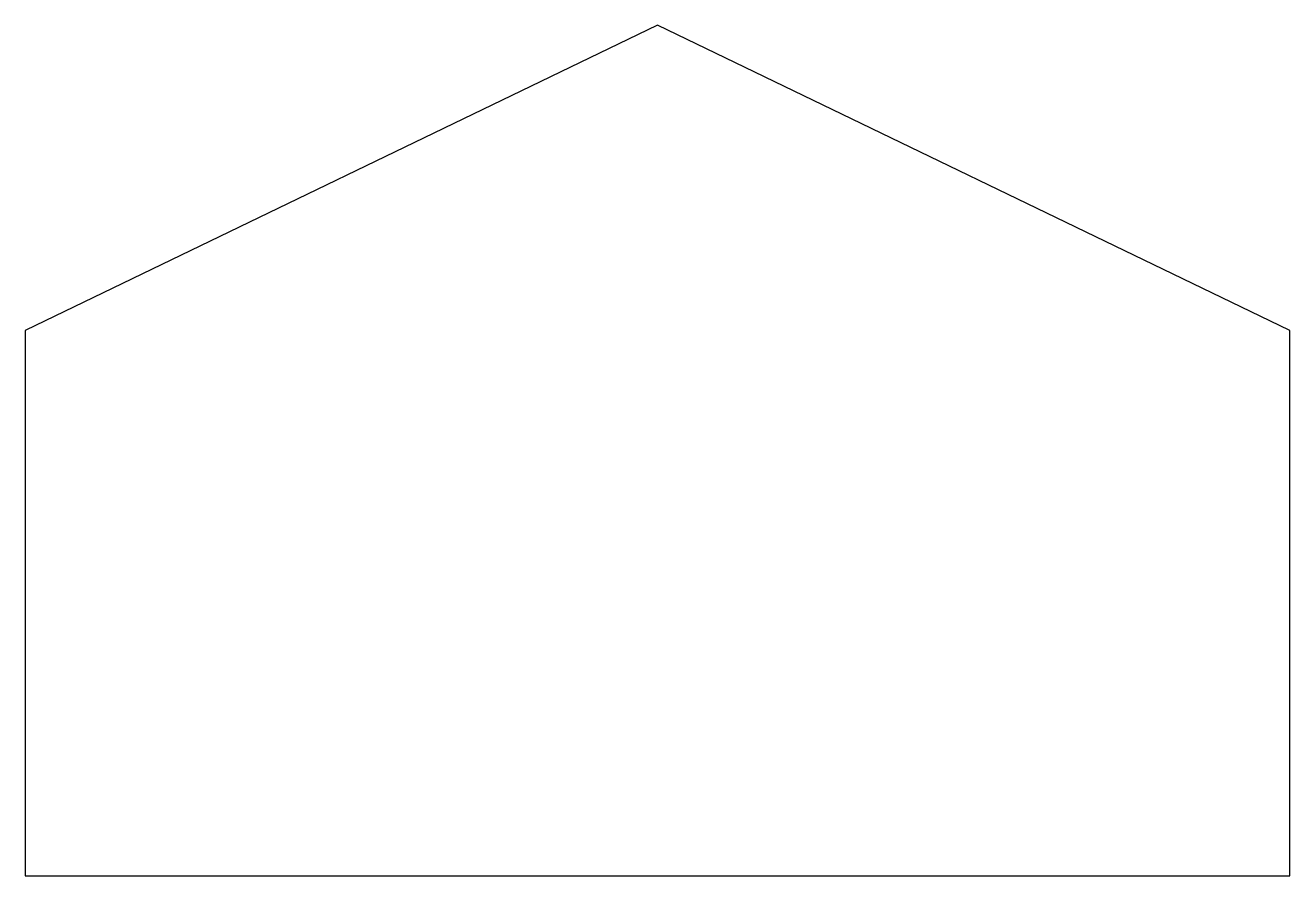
# Model space of a CAD drawing. Header units: metres. Extents: x -2.9 to 2.9, y -1.25 to 2.65.
import ezdxf

# ---------------------------------------------------------------- set-up
doc = ezdxf.new("R2010")
doc.units = ezdxf.units.M

msp = doc.modelspace()

# ---------------------------------------------------------------- linework, layer by layer
for p, q in [((0, 2.64999), (-2.89999, 1.25)), ((2.89999, 1.25), (0, 2.64999)), ((-2.89999, 1.25), (-2.89999, -1.25)), ((2.89999, -1.25), (2.89999, 1.25)), ((-2.89999, -1.25), (2.89999, -1.25))]:
    msp.add_line(p, q)

doc.saveas('drawing.dxf')
